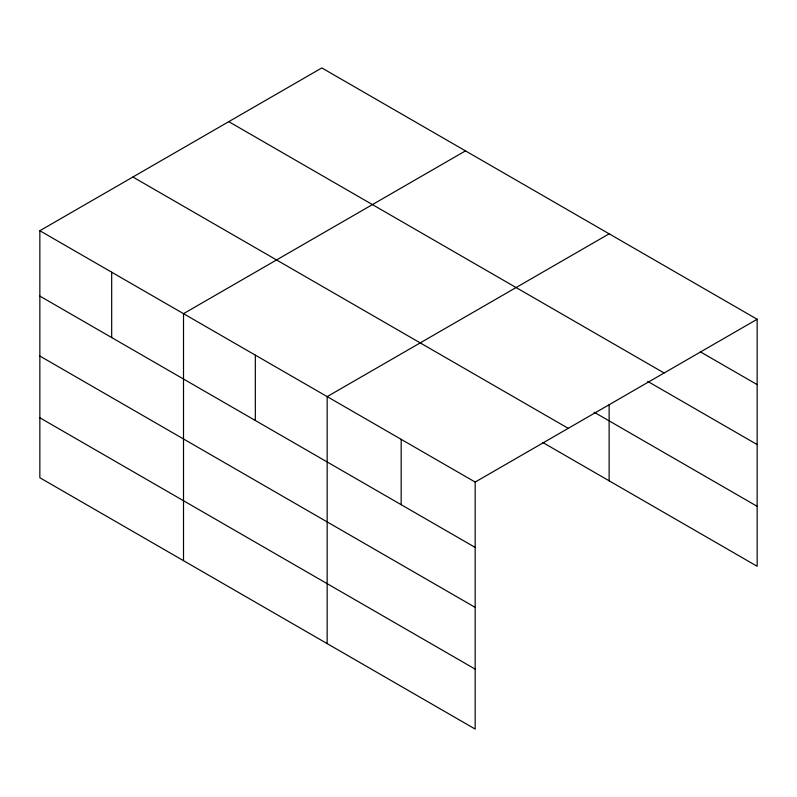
<?xml version="1.0" encoding="UTF-8"?>
<svg xmlns="http://www.w3.org/2000/svg" width="797" height="797" viewBox="0 0 797 797"><rect width="100%" height="100%" fill="white"/><g stroke="black" fill="none" stroke-linecap="round" stroke-linejoin="round"><path stroke-width="1.2" d="M39.85 230.731L475.171 482.065L475.171 729.066L39.85 477.732L39.85 230.731L321.829 67.934L757.15 319.268L757.15 566.268L542.677 442.435M465.488 150.872L183.509 313.669L183.509 560.67M609.137 233.82L327.159 396.617L327.159 643.607M475.171 482.065L757.15 319.268M700.304 351.806L757.15 384.622M228.779 121.662L664.1 372.996M647.752 381.404L757.15 444.567M594.134 412.208L757.15 506.324M132.9 177.014L568.221 428.338M39.85 296.095L475.171 547.419M39.85 356.03L475.171 607.364M39.85 417.787L475.171 669.121M609.137 404.816L609.137 480.81M401.17 439.336L401.17 504.7M255.339 355.143L255.339 420.497M111.68 272.205L111.68 337.559"/></g></svg>
